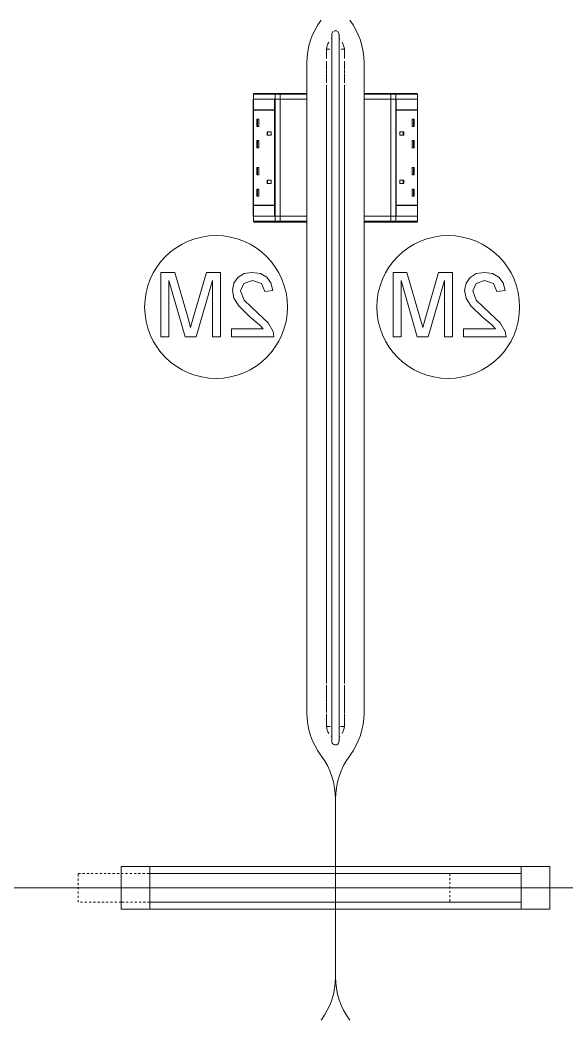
# Model space of a CAD drawing. Header units: millimetres. Extents: x 155927 to 326028, y -36033 to 97293.
# Drawn here: x 200984 to 201750, y 31223 to 32623 of the extents above; entities that cross this region are included whole.
import ezdxf

# ---------------------------------------------------------------- set-up
doc = ezdxf.new("R2010")
doc.units = ezdxf.units.MM
doc.header["$MEASUREMENT"] = 0
doc.linetypes.add('Dash', pattern=[6, 3, -3])
doc.layers.add('I-FURN', color=8, linetype='CONTINUOUS', lineweight=9)
doc.layers.add('I-FURN-HDLN', color=8, linetype='Dash', lineweight=9)

msp = doc.modelspace()

# ---------------------------------------------------------------- linework, layer by layer
at = {"layer": 'I-FURN'}
for p, q in [((201420.4, 32602.6), (201420.4, 32602.6)), ((201420.4, 32602.6), (201420.4, 32602.4)), ((201420.4, 32602.4), (201420.4, 32602.1)), ((201420.4, 32602.1), (201420.4, 32601.7)), ((201420.4, 32601.7), (201420.4, 32601.2)), ((201420.4, 32601.2), (201420.4, 32600.6)), ((201420.4, 32600.6), (201420.4, 32599.9)), ((201420.4, 32599.9), (201420.4, 32599)), ((201420.4, 32599), (201420.4, 32598.1)), ((201420.4, 32598.1), (201420.4, 32597)), ((201420.4, 32597), (201420.4, 32595.9)), ((201420.4, 32595.9), (201420.4, 32594.6)), ((201420.4, 32594.6), (201420.4, 32593.2)), ((201420.4, 32593.2), (201420.4, 32591.8)), ((201430.4, 32602.5), (201430.4, 32602.6)), ((201430.4, 32602.6), (201430.4, 32602.6)), ((201430.4, 32602.3), (201430.4, 32602.5)), ((201430.4, 32602), (201430.4, 32602.3)), ((201430.4, 32601.6), (201430.4, 32602)), ((201430.4, 32601), (201430.4, 32601.6)), ((201430.4, 32600.4), (201430.4, 32601)), ((201430.4, 32599.6), (201430.4, 32600.4)), ((201430.4, 32598.8), (201430.4, 32599.6)), ((201430.4, 32597.8), (201430.4, 32598.8)), ((201430.4, 32596.7), (201430.4, 32597.8)), ((201430.4, 32595.5), (201430.4, 32596.7)), ((201430.4, 32594.2), (201430.4, 32595.5)), ((201430.4, 32592.9), (201430.4, 32594.2)), ((201430.4, 32591.4), (201430.4, 32592.9)), ((201417.5, 32581.7), (201412.9, 32581.7)), ((201412.9, 32578.3), (201412.9, 32581.7)), ((201420.4, 32591.8), (201420.4, 32590.2)), ((201420.4, 32590.2), (201420.4, 32588.6)), ((201420.4, 32588.6), (201420.4, 32586.8)), ((201420.4, 32586.8), (201420.4, 32585)), ((201420.4, 32585), (201420.4, 32583.1)), ((201420.4, 32583.1), (201420.4, 32581.1)), ((201420.4, 32581.1), (201420.4, 32579)), ((201420.4, 32579), (201420.4, 32576.9)), ((201430.4, 32589.8), (201430.4, 32591.4)), ((201430.4, 32588.1), (201430.4, 32589.8)), ((201430.4, 32586.4), (201430.4, 32588.1)), ((201430.4, 32584.5), (201430.4, 32586.4)), ((201430.4, 32582.6), (201430.4, 32584.5)), ((201430.4, 32580.6), (201430.4, 32582.6)), ((201430.4, 32578.5), (201430.4, 32580.6)), ((201430.4, 32576.3), (201430.4, 32578.5)), ((201437.9, 32581.7), (201433.4, 32581.7)), ((201437.9, 32581.7), (201437.9, 32578.3)), ((201412.9, 32577), (201412.9, 32577.9)), ((201412.9, 32568.7), (201412.9, 32576.7)), ((201412.9, 32553.6), (201412.9, 32565.1)), ((201420.4, 32576.9), (201420.4, 32574.7)), ((201420.4, 32574.7), (201420.4, 32572.4)), ((201420.4, 32572.4), (201420.4, 32570)), ((201420.4, 32570), (201420.4, 32567.6)), ((201420.4, 32567.6), (201420.4, 32565.1)), ((201420.4, 32565.1), (201420.4, 32562.6)), ((201430.4, 32574), (201430.4, 32576.3)), ((201430.4, 32571.7), (201430.4, 32574)), ((201430.4, 32569.4), (201430.4, 32571.7)), ((201430.4, 32566.9), (201430.4, 32569.4)), ((201430.4, 32564.4), (201430.4, 32566.9)), ((201430.4, 32561.9), (201430.4, 32564.4)), ((201437.9, 32576.7), (201437.9, 32568.7)), ((201437.9, 32565.1), (201437.9, 32553.6)), ((201438, 32577.9), (201438, 32577)), ((201385.4, 32518.9), (201385.4, 32562.6)), ((201385.4, 32562.6), (201385.4, 32518.9)), ((201412.9, 32548.8), (201412.9, 32552.9)), ((201420.4, 32562.6), (201420.4, 32560)), ((201420.4, 32560), (201420.4, 32557.4)), ((201420.4, 32557.4), (201420.4, 32554.7)), ((201420.4, 32554.7), (201420.4, 32552)), ((201420.4, 32552), (201420.4, 32549.3)), ((201430.4, 32559.3), (201430.4, 32561.9)), ((201430.4, 32556.7), (201430.4, 32559.3)), ((201430.4, 32554), (201430.4, 32556.7)), ((201430.4, 32551.3), (201430.4, 32554)), ((201430.4, 32548.6), (201430.4, 32551.3)), ((201438, 32552.9), (201438, 32548.8)), ((201465.4, 32562.6), (201465.4, 32518.9)), ((201465.4, 32518.9), (201465.4, 32562.6)), ((201412.9, 32534.7), (201412.9, 32547.9)), ((201420.4, 32549.3), (201420.4, 32546.5)), ((201420.4, 32546.5), (201420.4, 32543.8)), ((201420.4, 32543.8), (201420.4, 32540.9)), ((201420.4, 32540.9), (201420.4, 32538.1)), ((201420.4, 32538.1), (201420.4, 32535.3)), ((201430.4, 32545.8), (201430.4, 32548.6)), ((201430.4, 32543), (201430.4, 32545.8)), ((201430.4, 32540.2), (201430.4, 32543)), ((201430.4, 32537.4), (201430.4, 32540.2)), ((201430.4, 32534.5), (201430.4, 32537.4)), ((201437.9, 32547.9), (201437.9, 32534.7)), ((201412.9, 31693.5), (201412.9, 32531.7)), ((201420.4, 32535.3), (201420.4, 32532.5)), ((201420.4, 32532.5), (201420.4, 32531.7)), ((201420.4, 32531.7), (201420.4, 31693.5)), ((201430.4, 32531.7), (201430.4, 32534.5)), ((201430.4, 31693.5), (201430.4, 32531.7)), ((201438, 32531.7), (201438, 31693.5)), ((201310.4, 32496.8), (201310.4, 32511.8)), ((201310.4, 32511.8), (201340.2, 32511.8)), ((201310.6, 32518.9), (201310.6, 32511.9)), ((201310.6, 32518.9), (201310.8, 32518.9)), ((201310.6, 32518.9), (201310.6, 32511.9)), ((201310.6, 32511.9), (201310.6, 32518.9)), ((201310.6, 32511.9), (201310.8, 32511.9)), ((201310.6, 32511.8), (201310.6, 32347.9)), ((201310.8, 32518.9), (201341.1, 32518.9)), ((201310.8, 32518.9), (201310.8, 32511.9)), ((201310.8, 32511.9), (201341.1, 32511.9)), ((201310.9, 32519.7), (201311, 32519.7)), ((201341.9, 32519.9), (201311.6, 32519.9)), ((201341.9, 32519.9), (201311.6, 32519.9)), ((201340.2, 32511.8), (201340.2, 32496.8)), ((201340.4, 32496.8), (201340.4, 32511.8)), ((201340.4, 32511.8), (201341.1, 32511.8)), ((201341.1, 32518.9), (201348, 32518.9)), ((201341.1, 32518.9), (201341.1, 32511.9)), ((201341.1, 32511.9), (201348, 32511.9)), ((201348, 32511.8), (201341.1, 32511.8)), ((201341.1, 32511.8), (201341.1, 32347.9)), ((201341.9, 32519.9), (201380.4, 32519.9)), ((201347.4, 32519.9), (201341.9, 32519.9)), ((201384.4, 32519.9), (201347.4, 32519.9)), ((201348, 32518.9), (201385.4, 32518.9)), ((201348, 32518.9), (201348, 32511.9)), ((201348, 32511.9), (201385.4, 32511.9)), ((201385.4, 32511.8), (201348, 32511.8)), ((201348, 32511.8), (201348, 32347.9)), ((201380.4, 32519.9), (201380.4, 32518.9)), ((201380.4, 32519.9), (201384.4, 32519.9)), ((201385.4, 32511.9), (201385.4, 32518.9)), ((201385.4, 32518.9), (201385.4, 32511.9)), ((201385.4, 32347.9), (201385.4, 32511.8)), ((201385.4, 32511.8), (201385.4, 32347.9)), ((201465.4, 32518.9), (201465.4, 32511.9)), ((201465.4, 32518.9), (201502.9, 32518.9)), ((201465.4, 32518.9), (201465.4, 32511.9)), ((201465.4, 32511.9), (201502.9, 32511.9)), ((201465.4, 32511.8), (201465.4, 32347.9)), ((201465.4, 32347.9), (201465.4, 32511.8)), ((201502.9, 32511.8), (201465.4, 32511.8)), ((201466.4, 32519.9), (201466.4, 32519.9)), ((201503.5, 32519.9), (201466.4, 32519.9)), ((201466.4, 32519.9), (201470.4, 32519.9)), ((201470.4, 32518.9), (201470.4, 32519.9)), ((201470.4, 32519.9), (201509, 32519.9)), ((201502.9, 32518.9), (201509.8, 32518.9)), ((201502.9, 32518.9), (201502.9, 32511.9)), ((201502.9, 32511.9), (201509.8, 32511.9)), ((201502.9, 32347.9), (201502.9, 32511.8)), ((201509.8, 32511.8), (201502.9, 32511.8)), ((201509, 32519.9), (201503.5, 32519.9)), ((201510.6, 32511.8), (201508.2, 32511.8)), ((201539.3, 32519.9), (201509, 32519.9)), ((201539.3, 32519.9), (201509, 32519.9)), ((201509.8, 32518.9), (201540.1, 32518.9)), ((201509.8, 32518.9), (201509.8, 32511.9)), ((201509.8, 32511.9), (201540.1, 32511.9)), ((201509.8, 32347.9), (201509.8, 32511.8)), ((201509.8, 32511.8), (201510.4, 32511.8)), ((201510.4, 32511.8), (201510.4, 32496.8)), ((201510.6, 32496.8), (201510.6, 32511.8)), ((201510.6, 32511.8), (201540.5, 32511.8)), ((201539.9, 32519.7), (201539.9, 32519.7)), ((201540.1, 32518.9), (201540.3, 32518.9)), ((201540.1, 32518.9), (201540.1, 32511.9)), ((201540.1, 32511.9), (201540.3, 32511.9)), ((201540.3, 32511.9), (201540.3, 32518.9)), ((201540.3, 32511.9), (201540.3, 32518.9)), ((201540.3, 32511.9), (201540.3, 32518.9)), ((201540.3, 32347.9), (201540.3, 32511.8)), ((201540.5, 32511.8), (201540.5, 32496.8)), ((201340.2, 32496.8), (201310.4, 32496.8)), ((201310.4, 32496.3), (201340.2, 32496.3)), ((201310.4, 32363.3), (201310.4, 32496.3)), ((201310.8, 32496.3), (201310.8, 32496.8)), ((201340.2, 32496.3), (201340.2, 32363.3)), ((201340.4, 32363.3), (201340.4, 32496.3)), ((201510.4, 32496.3), (201510.4, 32363.3)), ((201540.5, 32496.8), (201510.6, 32496.8)), ((201510.6, 32363.3), (201510.6, 32496.3)), ((201540.5, 32496.3), (201510.6, 32496.3)), ((201540.1, 32496.8), (201540.1, 32496.3)), ((201540.5, 32496.3), (201540.5, 32363.3)), ((201315.4, 32483.7), (201315.4, 32473.7)), ((201315.4, 32483.7), (201318.3, 32483.7)), ((201316.2, 32483.7), (201316.2, 32473.7)), ((201318.3, 32483.7), (201318.3, 32473.7)), ((201535.4, 32483.7), (201532.6, 32483.7)), ((201532.6, 32473.7), (201532.6, 32483.7)), ((201534.7, 32473.7), (201534.7, 32483.7)), ((201535.4, 32473.7), (201535.4, 32483.7)), ((201315.4, 32473.7), (201318.3, 32473.7)), ((201329.8, 32466.2), (201329.8, 32461.2)), ((201335.5, 32466.2), (201329.8, 32466.2)), ((201330.5, 32466.2), (201330.5, 32461.2)), ((201335.5, 32461.2), (201335.5, 32466.2)), ((201521.1, 32466.2), (201515.4, 32466.2)), ((201515.4, 32461.2), (201515.4, 32466.2)), ((201520.4, 32461.2), (201520.4, 32466.2)), ((201521.1, 32461.2), (201521.1, 32466.2)), ((201535.4, 32473.7), (201532.6, 32473.7)), ((201315.4, 32453.7), (201315.4, 32443.7)), ((201315.4, 32453.7), (201318.3, 32453.7)), ((201316.2, 32453.7), (201316.2, 32443.7)), ((201318.3, 32453.7), (201318.3, 32443.7)), ((201329.8, 32461.2), (201335.5, 32461.2)), ((201521.1, 32461.2), (201515.4, 32461.2)), ((201535.4, 32453.7), (201532.6, 32453.7)), ((201532.6, 32443.7), (201532.6, 32453.7)), ((201534.7, 32443.7), (201534.7, 32453.7)), ((201535.4, 32443.7), (201535.4, 32453.7)), ((201315.4, 32443.7), (201318.3, 32443.7)), ((201535.4, 32443.7), (201532.6, 32443.7)), ((201315.4, 32416), (201315.4, 32406)), ((201315.4, 32416), (201318.3, 32416)), ((201316.2, 32416), (201316.2, 32406)), ((201318.3, 32416), (201318.3, 32406)), ((201535.4, 32416), (201532.6, 32416)), ((201532.6, 32406), (201532.6, 32416)), ((201534.7, 32406), (201534.7, 32416)), ((201535.4, 32406), (201535.4, 32416)), ((201315.4, 32406), (201318.3, 32406)), ((201329.8, 32398.5), (201329.8, 32393.5)), ((201329.8, 32398.5), (201335.5, 32398.5)), ((201330.5, 32398.5), (201330.5, 32393.5)), ((201335.5, 32398.5), (201335.5, 32393.5)), ((201515.4, 32398.5), (201515.4, 32393.5)), ((201521.1, 32398.5), (201515.4, 32398.5)), ((201520.4, 32393.5), (201520.4, 32398.5)), ((201521.1, 32393.5), (201521.1, 32398.5)), ((201535.4, 32406), (201532.6, 32406)), ((201315.4, 32386), (201315.4, 32376)), ((201315.4, 32386), (201318.3, 32386)), ((201316.2, 32386), (201316.2, 32376)), ((201318.3, 32386), (201318.3, 32376)), ((201329.8, 32393.5), (201335.5, 32393.5)), ((201515.4, 32393.5), (201521.1, 32393.5)), ((201535.4, 32386), (201532.6, 32386)), ((201532.6, 32376), (201532.6, 32386)), ((201534.7, 32376), (201534.7, 32386)), ((201535.4, 32376), (201535.4, 32386)), ((201315.4, 32376), (201318.3, 32376)), ((201535.4, 32376), (201532.6, 32376)), ((201310.4, 32363.3), (201340.2, 32363.3)), ((201310.4, 32362.8), (201340.2, 32362.8)), ((201310.4, 32347.8), (201310.4, 32362.8)), ((201310.8, 32362.8), (201310.8, 32363.3)), ((201340.2, 32362.8), (201340.2, 32347.8)), ((201340.4, 32347.9), (201340.4, 32362.8)), ((201510.4, 32362.8), (201510.4, 32347.9)), ((201540.5, 32363.3), (201510.6, 32363.3)), ((201510.6, 32347.8), (201510.6, 32362.8)), ((201510.6, 32362.8), (201540.5, 32362.8)), ((201540.1, 32363.3), (201540.1, 32362.8)), ((201540.5, 32362.8), (201540.5, 32347.8)), ((201340.2, 32347.8), (201310.4, 32347.8)), ((201310.6, 32347.8), (201310.6, 32340.8)), ((201310.8, 32347.8), (201310.6, 32347.8)), ((201310.6, 32347.8), (201310.6, 32340.8)), ((201310.6, 32347.8), (201310.6, 32340.8)), ((201310.8, 32340.8), (201310.6, 32340.8)), ((201310.8, 32340.8), (201310.8, 32347.8)), ((201341.1, 32347.8), (201310.8, 32347.8)), ((201341.1, 32340.8), (201310.8, 32340.8)), ((201311, 32340), (201310.9, 32340)), ((201340.2, 32347.8), (201342.7, 32347.8)), ((201341.1, 32347.9), (201340.4, 32347.9)), ((201341.1, 32347.9), (201348, 32347.9)), ((201341.1, 32340.8), (201341.1, 32347.8)), ((201348, 32347.8), (201341.1, 32347.8)), ((201348, 32340.8), (201341.1, 32340.8)), ((201348, 32347.9), (201385.4, 32347.9)), ((201348, 32340.8), (201348, 32347.8)), ((201385.4, 32347.8), (201348, 32347.8)), ((201385.4, 32340.8), (201348, 32340.8)), ((201380.4, 32340.8), (201380.4, 32339.8)), ((201385.4, 32340.8), (201385.4, 32347.8)), ((201385.4, 32340.8), (201385.4, 32347.8)), ((201385.4, 31652.6), (201385.4, 32340.8)), ((201385.4, 32340.8), (201385.4, 31652.6)), ((201465.4, 32347.9), (201502.9, 32347.9)), ((201465.4, 32347.8), (201465.4, 32340.8)), ((201465.4, 32340.8), (201465.4, 32347.8)), ((201502.9, 32347.8), (201465.4, 32347.8)), ((201465.4, 32340.8), (201465.4, 31652.6)), ((201465.4, 31652.6), (201465.4, 32340.8)), ((201502.9, 32340.8), (201465.4, 32340.8)), ((201470.4, 32339.8), (201470.4, 32340.8)), ((201502.9, 32347.9), (201509.8, 32347.9)), ((201502.9, 32340.8), (201502.9, 32347.8)), ((201509.8, 32347.8), (201502.9, 32347.8)), ((201509.8, 32340.8), (201502.9, 32340.8)), ((201510.4, 32347.9), (201509.8, 32347.9)), ((201509.8, 32340.8), (201509.8, 32347.8)), ((201540.1, 32347.8), (201509.8, 32347.8)), ((201540.1, 32340.8), (201509.8, 32340.8)), ((201540.5, 32347.8), (201510.6, 32347.8)), ((201539.9, 32340), (201539.9, 32340)), ((201540.1, 32340.8), (201540.1, 32347.8)), ((201540.3, 32347.8), (201540.1, 32347.8)), ((201540.3, 32340.8), (201540.1, 32340.8)), ((201540.3, 32340.8), (201540.3, 32347.8)), ((201540.3, 32340.8), (201540.3, 32347.8)), ((201540.3, 32347.8), (201540.3, 32340.8)), ((201311.6, 32339.8), (201341.9, 32339.8)), ((201311.6, 32339.8), (201341.9, 32339.8)), ((201380.4, 32339.8), (201341.9, 32339.8)), ((201341.9, 32339.8), (201347.4, 32339.8)), ((201347.4, 32339.8), (201384.4, 32339.8)), ((201384.4, 32339.8), (201380.4, 32339.8)), ((201384.4, 32339.8), (201384.4, 32339.8)), ((201470.4, 32339.8), (201466.4, 32339.8)), ((201466.4, 32339.8), (201503.5, 32339.8)), ((201509, 32339.8), (201470.4, 32339.8)), ((201503.5, 32339.8), (201509, 32339.8)), ((201509, 32339.8), (201539.3, 32339.8)), ((201509, 32339.8), (201539.3, 32339.8)), ((201200.5, 32269.3), (201181, 32269.3)), ((201181, 32269.3), (201181, 32178.9)), ((201192.3, 32178.9), (201192.3, 32258)), ((201192.3, 32258), (201215, 32178.9)), ((201218.7, 32206.7), (201200.5, 32269.3)), ((201244.9, 32269.3), (201226.4, 32205.6)), ((201230.4, 32178.9), (201253.1, 32258)), ((201264.4, 32269.3), (201244.9, 32269.3)), ((201253.1, 32258), (201253.1, 32178.9)), ((201264.4, 32178.9), (201264.4, 32269.3)), ((201288.8, 32262.1), (201283.2, 32254)), ((201297.6, 32267.5), (201288.8, 32262.1)), ((201297.2, 32253.8), (201309.3, 32258)), ((201309, 32269.3), (201297.6, 32267.5)), ((201320.4, 32267.7), (201309, 32269.3)), ((201309.3, 32258), (201321.8, 32253.9)), ((201329.2, 32262.8), (201320.4, 32267.7)), ((201335.1, 32254.8), (201329.2, 32262.8)), ((201525.5, 32269.3), (201506, 32269.3)), ((201506, 32269.3), (201506, 32178.9)), ((201517.3, 32178.9), (201517.3, 32258)), ((201517.3, 32258), (201540, 32178.9)), ((201543.7, 32206.7), (201525.5, 32269.3)), ((201569.9, 32269.3), (201551.4, 32205.6)), ((201555.4, 32178.9), (201578.1, 32258)), ((201589.4, 32269.3), (201569.9, 32269.3)), ((201578.1, 32258), (201578.1, 32178.9)), ((201589.4, 32178.9), (201589.4, 32269.3)), ((201613.8, 32262.1), (201608.2, 32254)), ((201622.6, 32267.5), (201613.8, 32262.1)), ((201622.2, 32253.8), (201634.3, 32258)), ((201634, 32269.3), (201622.6, 32267.5)), ((201645.4, 32267.7), (201634, 32269.3)), ((201634.3, 32258), (201646.8, 32253.9)), ((201654.2, 32262.8), (201645.4, 32267.7)), ((201660.1, 32254.8), (201654.2, 32262.8)), ((201283.2, 32254), (201281.3, 32244.1)), ((201281.3, 32244.1), (201283.3, 32233.4)), ((201292.6, 32243.4), (201297.2, 32253.8)), ((201297.5, 32230.6), (201292.6, 32243.4)), ((201321.8, 32253.9), (201326.5, 32242.5)), ((201326.5, 32242.5), (201337.8, 32243.9)), ((201337.8, 32243.9), (201335.1, 32254.8)), ((201608.2, 32254), (201606.3, 32244.1)), ((201606.3, 32244.1), (201608.3, 32233.4)), ((201617.6, 32243.4), (201622.2, 32253.8)), ((201622.5, 32230.6), (201617.6, 32243.4)), ((201646.8, 32253.9), (201651.5, 32242.5)), ((201651.5, 32242.5), (201662.8, 32243.9)), ((201662.8, 32243.9), (201660.1, 32254.8)), ((201283.3, 32233.4), (201290, 32222.3)), ((201317, 32211.8), (201297.5, 32230.6)), ((201608.3, 32233.4), (201615, 32222.3)), ((201642, 32211.8), (201622.5, 32230.6)), ((201290, 32222.3), (201306.2, 32206.8)), ((201615, 32222.3), (201631.2, 32206.8)), ((201222.7, 32192.3), (201218.7, 32206.7)), ((201226.4, 32205.6), (201222.7, 32192.3)), ((201306.2, 32206.8), (201319.2, 32195.9)), ((201331.2, 32198.7), (201317, 32211.8)), ((201547.7, 32192.3), (201543.7, 32206.7)), ((201551.4, 32205.6), (201547.7, 32192.3)), ((201631.2, 32206.8), (201644.2, 32195.9)), ((201656.2, 32198.7), (201642, 32211.8)), ((201279.9, 32190.2), (201279.9, 32178.9)), ((201324.3, 32190.2), (201279.9, 32190.2)), ((201319.2, 32195.9), (201324.3, 32190.2)), ((201338, 32186.7), (201331.2, 32198.7)), ((201339.2, 32178.9), (201338, 32186.7)), ((201604.9, 32190.2), (201604.9, 32178.9)), ((201649.3, 32190.2), (201604.9, 32190.2)), ((201644.2, 32195.9), (201649.3, 32190.2)), ((201663, 32186.7), (201656.2, 32198.7)), ((201664.2, 32178.9), (201663, 32186.7)), ((201181, 32178.9), (201192.3, 32178.9)), ((201215, 32178.9), (201230.4, 32178.9)), ((201253.1, 32178.9), (201264.4, 32178.9)), ((201279.9, 32178.9), (201339.2, 32178.9)), ((201506, 32178.9), (201517.3, 32178.9)), ((201540, 32178.9), (201555.4, 32178.9)), ((201578.1, 32178.9), (201589.4, 32178.9)), ((201604.9, 32178.9), (201664.2, 32178.9)), ((201412.9, 31673.8), (201412.9, 31691.5)), ((201420.4, 31693.5), (201420.4, 31690.3)), ((201420.4, 31690.3), (201420.4, 31687.1)), ((201420.4, 31687.1), (201420.4, 31683.8)), ((201420.4, 31683.8), (201420.4, 31680.6)), ((201430.4, 31692.6), (201430.4, 31693.5)), ((201430.4, 31689.4), (201430.4, 31692.6)), ((201430.4, 31686.2), (201430.4, 31689.4)), ((201430.4, 31683), (201430.4, 31686.2)), ((201430.4, 31679.8), (201430.4, 31683)), ((201437.9, 31691.5), (201437.9, 31673.8)), ((201412.9, 31668.1), (201412.9, 31673)), ((201420.4, 31680.6), (201420.4, 31677.4)), ((201420.4, 31677.4), (201420.4, 31674.3)), ((201420.4, 31674.3), (201420.4, 31671.2)), ((201420.4, 31671.2), (201420.4, 31668.1)), ((201420.4, 31668.1), (201420.4, 31665)), ((201430.4, 31676.6), (201430.4, 31679.8)), ((201430.4, 31673.4), (201430.4, 31676.6)), ((201430.4, 31670.3), (201430.4, 31673.4)), ((201430.4, 31667.2), (201430.4, 31670.3)), ((201437.9, 31668.3), (201437.9, 31652.4)), ((201438, 31673), (201438, 31668.1)), ((201412.9, 31653), (201412.9, 31667.2)), ((201420.4, 31665), (201420.4, 31662)), ((201420.4, 31662), (201420.4, 31659.1)), ((201420.4, 31659.1), (201420.4, 31656.2)), ((201420.4, 31656.2), (201420.4, 31653.3)), ((201430.4, 31664.2), (201430.4, 31667.2)), ((201430.4, 31661.2), (201430.4, 31664.2)), ((201430.4, 31658.3), (201430.4, 31661.2)), ((201430.4, 31655.4), (201430.4, 31658.3)), ((201430.4, 31652.6), (201430.4, 31655.4)), ((201412.9, 31633.5), (201412.9, 31651.1)), ((201420.4, 31653.3), (201420.4, 31650.5)), ((201420.4, 31650.5), (201420.4, 31647.8)), ((201420.4, 31647.8), (201420.4, 31645.2)), ((201420.4, 31645.2), (201420.4, 31642.6)), ((201420.4, 31642.6), (201420.4, 31640.2)), ((201420.4, 31640.2), (201420.4, 31637.8)), ((201430.4, 31649.8), (201430.4, 31652.6)), ((201430.4, 31647.1), (201430.4, 31649.8)), ((201430.4, 31644.5), (201430.4, 31647.1)), ((201430.4, 31642), (201430.4, 31644.5)), ((201430.4, 31639.5), (201430.4, 31642)), ((201437.9, 31651.1), (201437.9, 31633.5)), ((201412.9, 31638.1), (201412.9, 31639.2)), ((201412.9, 31633.5), (201418.1, 31633.5)), ((201420.4, 31637.8), (201420.4, 31635.5)), ((201420.4, 31635.5), (201420.4, 31633.3)), ((201420.4, 31633.3), (201420.4, 31631.2)), ((201420.4, 31631.2), (201420.4, 31629.1)), ((201420.4, 31629.1), (201420.4, 31627.2)), ((201420.4, 31627.2), (201420.4, 31625.4)), ((201430.4, 31637.2), (201430.4, 31639.5)), ((201430.4, 31634.9), (201430.4, 31637.2)), ((201430.4, 31632.7), (201430.4, 31634.9)), ((201430.4, 31630.6), (201430.4, 31632.7)), ((201430.4, 31628.6), (201430.4, 31630.6)), ((201430.4, 31626.7), (201430.4, 31628.6)), ((201430.4, 31625), (201430.4, 31626.7)), ((201432.7, 31633.5), (201437.9, 31633.5)), ((201438, 31639.2), (201438, 31638.1)), ((201420.4, 31625.4), (201420.4, 31623.7)), ((201420.4, 31623.7), (201420.4, 31622.2)), ((201420.4, 31622.2), (201420.4, 31620.7)), ((201420.4, 31620.7), (201420.4, 31619.3)), ((201420.4, 31619.3), (201420.4, 31618.1)), ((201420.4, 31618.1), (201420.4, 31617)), ((201420.4, 31617), (201420.4, 31616)), ((201420.4, 31616), (201420.4, 31615.1)), ((201420.4, 31615.1), (201420.4, 31614.4)), ((201420.4, 31614.4), (201420.4, 31613.8)), ((201420.4, 31613.8), (201420.4, 31613.3)), ((201420.4, 31613.3), (201420.4, 31612.9)), ((201420.4, 31612.9), (201420.4, 31612.7)), ((201420.4, 31612.7), (201420.4, 31612.6)), ((201420.4, 31612.6), (201420.4, 31612.6)), ((201430.4, 31623.3), (201430.4, 31625)), ((201430.4, 31621.8), (201430.4, 31623.3)), ((201430.4, 31620.3), (201430.4, 31621.8)), ((201430.4, 31619), (201430.4, 31620.3)), ((201430.4, 31617.8), (201430.4, 31619)), ((201430.4, 31616.7), (201430.4, 31617.8)), ((201430.4, 31615.8), (201430.4, 31616.7)), ((201430.4, 31614.9), (201430.4, 31615.8)), ((201430.4, 31614.2), (201430.4, 31614.9)), ((201430.4, 31613.6), (201430.4, 31614.2)), ((201430.4, 31613.2), (201430.4, 31613.6)), ((201430.4, 31612.9), (201430.4, 31613.2)), ((201430.4, 31612.7), (201430.4, 31612.9)), ((201430.4, 31612.6), (201430.4, 31612.7)), ((201425.4, 31407.6), (201425.4, 31531.5)), ((201425.4, 31531.5), (201425.4, 31407.6)), ((201425.4, 31531.5), (201425.4, 31407.6)), ((201425.4, 31407.6), (201425.4, 31531.5)), ((201125.4, 31437.6), (201725.4, 31437.6)), ((201165.4, 31437.6), (201125.4, 31437.6)), ((201125.4, 31437.6), (201125.4, 31377.6)), ((201125.4, 31377.6), (201125.4, 31437.6)), ((201685.4, 31437.6), (201165.4, 31437.6)), ((201165.4, 31377.6), (201165.4, 31437.6)), ((201165.4, 31427.6), (201165.4, 31437.6)), ((201725.4, 31437.6), (201685.4, 31437.6)), ((201685.4, 31427.6), (201685.4, 31437.6)), ((201685.4, 31377.6), (201685.4, 31437.6)), ((201725.4, 31377.6), (201725.4, 31437.6)), ((201725.4, 31377.6), (201725.4, 31437.6)), ((201165.4, 31427.6), (201165.4, 31387.6)), ((201685.4, 31427.6), (201165.4, 31427.6)), ((201685.4, 31387.6), (201685.4, 31427.6)), ((200625.4, 31407.6), (201425.4, 31407.6)), ((201425.4, 31407.6), (200625.4, 31407.6)), ((201425.4, 31407.6), (200625.4, 31407.6)), ((200625.4, 31407.6), (201425.4, 31407.6)), ((201425.4, 31407.6), (202225.4, 31407.6)), ((202225.4, 31407.6), (201425.4, 31407.6)), ((201425.4, 31282.6), (201425.4, 31407.6)), ((201425.4, 31407.6), (201425.4, 31282.6)), ((202225.4, 31407.6), (201425.4, 31407.6)), ((201425.4, 31407.6), (201425.4, 31282.6)), ((201425.4, 31282.6), (201425.4, 31407.6)), ((201425.4, 31407.6), (202225.4, 31407.6)), ((201125.4, 31377.6), (201165.4, 31377.6)), ((201725.4, 31377.6), (201125.4, 31377.6)), ((201165.4, 31377.6), (201165.4, 31387.6)), ((201165.4, 31387.6), (201685.4, 31387.6)), ((201165.4, 31377.6), (201685.4, 31377.6)), ((201685.4, 31377.6), (201685.4, 31387.6)), ((201685.4, 31377.6), (201725.4, 31377.6))]:
    msp.add_line(p, q, dxfattribs=at)
at = {"layer": 'I-FURN', "flags": 128}
for points in [[(201310.6, 32518.9), (201310.6, 32518.9), (201310.6, 32519), (201310.6, 32519), (201310.6, 32519.1), (201310.6, 32519.1), (201310.6, 32519.1), (201310.6, 32519.2), (201310.6, 32519.2), (201310.7, 32519.3), (201310.7, 32519.3), (201310.7, 32519.3), (201310.7, 32519.4), (201310.7, 32519.4)], [(201347.4, 32519.9), (201347.3, 32519.9), (201347.1, 32519.9), (201347, 32519.9), (201346.9, 32519.9), (201346.7, 32519.9), (201346.6, 32519.9), (201346.4, 32519.9), (201346.3, 32519.9), (201346.1, 32519.9), (201345.9, 32519.9), (201345.8, 32519.9), (201345.6, 32519.9), (201345.5, 32519.9), (201345.3, 32519.9), (201345.2, 32519.9), (201345, 32519.9), (201344.8, 32519.9), (201344.7, 32519.9), (201344.5, 32519.9), (201344.4, 32519.9), (201344.2, 32519.9), (201344, 32519.9), (201343.9, 32519.9), (201343.7, 32519.9), (201343.6, 32519.9), (201343.4, 32519.9), (201343.3, 32519.9), (201343.2, 32519.9), (201343, 32519.9), (201342.9, 32519.9), (201342.8, 32519.9), (201342.6, 32519.9), (201342.5, 32519.9), (201342.4, 32519.9), (201342.3, 32519.9), (201342.2, 32519.9), (201342.1, 32519.9), (201342, 32519.9), (201341.9, 32519.9)], [(201384.4, 32519.9), (201384.2, 32519.9), (201383.7, 32519.9), (201383.2, 32519.9), (201382.5, 32519.9), (201381.7, 32519.9), (201380.7, 32519.9), (201379.7, 32519.9), (201378.5, 32519.9), (201377.1, 32519.9), (201375.7, 32519.9), (201374.1, 32519.9), (201372.4, 32519.9), (201370.6, 32519.9), (201368.6, 32519.9), (201366.6, 32519.9), (201364.4, 32519.9), (201362.2, 32519.9), (201359.8, 32519.9), (201357.4, 32519.9), (201354.8, 32519.9), (201352.2, 32519.9), (201349.5, 32519.9), (201347.4, 32519.9)], [(201380.4, 32519.9), (201380.6, 32519.9), (201380.8, 32519.9), (201380.9, 32519.9), (201381.1, 32519.9), (201381.2, 32519.9), (201381.4, 32519.9), (201381.5, 32519.9), (201381.7, 32519.9), (201381.9, 32519.9), (201382, 32519.9), (201382.1, 32519.9), (201382.3, 32519.9), (201382.4, 32519.9), (201382.6, 32519.9), (201382.7, 32519.9), (201382.8, 32519.9), (201383, 32519.9), (201383.1, 32519.9), (201383.2, 32519.9), (201383.3, 32519.9), (201383.4, 32519.9), (201383.5, 32519.9), (201383.6, 32519.9), (201383.7, 32519.9), (201383.8, 32519.9), (201383.9, 32519.9), (201384, 32519.9), (201384, 32519.9), (201384.1, 32519.9), (201384.2, 32519.9), (201384.2, 32519.9), (201384.3, 32519.9), (201384.3, 32519.9), (201384.4, 32519.9), (201384.4, 32519.9), (201384.4, 32519.9), (201384.4, 32519.9), (201384.4, 32519.9), (201384.4, 32519.9)], [(201384.4, 32519.9), (201384.5, 32519.9), (201384.5, 32519.9), (201384.6, 32519.9), (201384.6, 32519.9), (201384.6, 32519.9), (201384.7, 32519.9), (201384.7, 32519.9), (201384.8, 32519.9), (201384.8, 32519.8), (201384.8, 32519.8), (201384.9, 32519.8), (201384.9, 32519.8), (201384.9, 32519.8), (201385, 32519.8), (201385, 32519.7), (201385, 32519.7), (201385.1, 32519.7), (201385.1, 32519.7), (201385.1, 32519.6), (201385.2, 32519.6), (201385.2, 32519.6), (201385.2, 32519.5), (201385.2, 32519.5), (201385.3, 32519.5), (201385.3, 32519.4), (201385.3, 32519.4), (201385.3, 32519.4), (201385.3, 32519.3), (201385.4, 32519.3), (201385.4, 32519.3), (201385.4, 32519.2), (201385.4, 32519.2), (201385.4, 32519.2), (201385.4, 32519.1), (201385.4, 32519.1), (201385.4, 32519), (201385.4, 32519), (201385.4, 32519), (201385.4, 32518.9), (201385.4, 32518.9)], [(201384.4, 32519.9), (201384.4, 32519.9), (201384.4, 32519.9)], [(201465.4, 32518.9), (201465.4, 32518.9), (201465.4, 32519), (201465.4, 32519), (201465.4, 32519.1), (201465.4, 32519.1), (201465.5, 32519.1), (201465.5, 32519.2), (201465.5, 32519.2), (201465.5, 32519.3), (201465.5, 32519.3), (201465.5, 32519.3), (201465.5, 32519.4), (201465.6, 32519.4), (201465.6, 32519.4), (201465.6, 32519.5), (201465.6, 32519.5), (201465.6, 32519.5), (201465.7, 32519.6), (201465.7, 32519.6), (201465.7, 32519.6), (201465.8, 32519.7), (201465.8, 32519.7), (201465.8, 32519.7), (201465.8, 32519.7), (201465.9, 32519.8), (201465.9, 32519.8), (201466, 32519.8), (201466, 32519.8), (201466, 32519.8), (201466.1, 32519.8), (201466.1, 32519.9), (201466.1, 32519.9), (201466.2, 32519.9), (201466.2, 32519.9), (201466.3, 32519.9), (201466.3, 32519.9), (201466.3, 32519.9), (201466.4, 32519.9), (201466.4, 32519.9), (201466.4, 32519.9)], [(201503.5, 32519.9), (201500.7, 32519.9), (201498, 32519.9), (201495.4, 32519.9), (201492.8, 32519.9), (201490.4, 32519.9), (201488.1, 32519.9), (201485.9, 32519.9), (201483.7, 32519.9), (201481.7, 32519.9), (201479.8, 32519.9), (201478, 32519.9), (201476.4, 32519.9), (201474.8, 32519.9), (201473.4, 32519.9), (201472.1, 32519.9), (201470.9, 32519.9), (201469.9, 32519.9), (201468.9, 32519.9), (201468.2, 32519.9), (201467.5, 32519.9), (201467, 32519.9), (201466.6, 32519.9), (201466.4, 32519.9)], [(201466.4, 32519.9), (201466.4, 32519.9), (201466.4, 32519.9), (201466.5, 32519.9), (201466.5, 32519.9), (201466.5, 32519.9), (201466.5, 32519.9), (201466.6, 32519.9), (201466.6, 32519.9), (201466.7, 32519.9), (201466.7, 32519.9), (201466.8, 32519.9), (201466.9, 32519.9), (201467, 32519.9), (201467, 32519.9), (201467.1, 32519.9), (201467.2, 32519.9), (201467.3, 32519.9), (201467.4, 32519.9), (201467.5, 32519.9), (201467.6, 32519.9), (201467.8, 32519.9), (201467.9, 32519.9), (201468, 32519.9), (201468.1, 32519.9), (201468.3, 32519.9), (201468.4, 32519.9), (201468.5, 32519.9), (201468.7, 32519.9), (201468.8, 32519.9), (201469, 32519.9), (201469.1, 32519.9), (201469.3, 32519.9), (201469.4, 32519.9), (201469.6, 32519.9), (201469.7, 32519.9), (201469.9, 32519.9), (201470.1, 32519.9), (201470.2, 32519.9), (201470.4, 32519.9), (201470.4, 32519.9)], [(201509, 32519.9), (201508.9, 32519.9), (201508.8, 32519.9), (201508.7, 32519.9), (201508.6, 32519.9), (201508.5, 32519.9), (201508.4, 32519.9), (201508.2, 32519.9), (201508.1, 32519.9), (201508, 32519.9), (201507.8, 32519.9), (201507.7, 32519.9), (201507.6, 32519.9), (201507.4, 32519.9), (201507.3, 32519.9), (201507.1, 32519.9), (201507, 32519.9), (201506.8, 32519.9), (201506.7, 32519.9), (201506.5, 32519.9), (201506.3, 32519.9), (201506.2, 32519.9), (201506, 32519.9), (201505.9, 32519.9), (201505.7, 32519.9), (201505.6, 32519.9), (201505.4, 32519.9), (201505.2, 32519.9), (201505.1, 32519.9), (201504.9, 32519.9), (201504.8, 32519.9), (201504.6, 32519.9), (201504.5, 32519.9), (201504.3, 32519.9), (201504.2, 32519.9), (201504, 32519.9), (201503.9, 32519.9), (201503.7, 32519.9), (201503.6, 32519.9), (201503.5, 32519.9)], [(201540.1, 32519.4), (201540.2, 32519.4), (201540.2, 32519.3), (201540.2, 32519.3), (201540.2, 32519.3), (201540.2, 32519.2), (201540.2, 32519.2), (201540.2, 32519.2), (201540.2, 32519.1), (201540.3, 32519.1), (201540.3, 32519), (201540.3, 32519), (201540.3, 32519), (201540.3, 32518.9), (201540.3, 32518.9)], [(201310.7, 32340.3), (201310.7, 32340.3), (201310.7, 32340.4), (201310.7, 32340.4), (201310.7, 32340.4), (201310.6, 32340.5), (201310.6, 32340.5), (201310.6, 32340.5), (201310.6, 32340.6), (201310.6, 32340.6), (201310.6, 32340.7), (201310.6, 32340.7), (201310.6, 32340.7), (201310.6, 32340.8), (201310.6, 32340.8)], [(201385.4, 32340.8), (201385.4, 32340.7), (201385.4, 32340.7), (201385.4, 32340.7), (201385.4, 32340.6), (201385.4, 32340.6), (201385.4, 32340.6), (201385.4, 32340.5), (201385.4, 32340.5), (201385.4, 32340.4), (201385.4, 32340.4), (201385.3, 32340.4), (201385.3, 32340.3), (201385.3, 32340.3), (201385.3, 32340.3), (201385.3, 32340.2), (201385.2, 32340.2), (201385.2, 32340.2), (201385.2, 32340.1), (201385.2, 32340.1), (201385.1, 32340.1), (201385.1, 32340), (201385.1, 32340), (201385, 32340), (201385, 32340), (201385, 32339.9), (201384.9, 32339.9), (201384.9, 32339.9), (201384.9, 32339.9), (201384.8, 32339.9), (201384.8, 32339.9), (201384.8, 32339.8), (201384.7, 32339.8), (201384.7, 32339.8), (201384.7, 32339.8), (201384.6, 32339.8), (201384.6, 32339.8), (201384.5, 32339.8), (201384.5, 32339.8), (201384.5, 32339.8), (201384.4, 32339.8)], [(201466.4, 32339.8), (201466.4, 32339.8), (201466.3, 32339.8), (201466.3, 32339.8), (201466.3, 32339.8), (201466.2, 32339.8), (201466.2, 32339.8), (201466.1, 32339.8), (201466.1, 32339.8), (201466.1, 32339.9), (201466, 32339.9), (201466, 32339.9), (201466, 32339.9), (201465.9, 32339.9), (201465.9, 32339.9), (201465.9, 32340), (201465.8, 32340), (201465.8, 32340), (201465.8, 32340), (201465.7, 32340.1), (201465.7, 32340.1), (201465.7, 32340.1), (201465.7, 32340.2), (201465.6, 32340.2), (201465.6, 32340.2), (201465.6, 32340.2), (201465.6, 32340.3), (201465.5, 32340.3), (201465.5, 32340.4), (201465.5, 32340.4), (201465.5, 32340.4), (201465.5, 32340.5), (201465.5, 32340.5), (201465.5, 32340.5), (201465.4, 32340.6), (201465.4, 32340.6), (201465.4, 32340.7), (201465.4, 32340.7), (201465.4, 32340.7), (201465.4, 32340.8), (201465.4, 32340.8)], [(201540.3, 32340.8), (201540.3, 32340.7), (201540.3, 32340.7), (201540.3, 32340.7), (201540.3, 32340.6), (201540.2, 32340.6), (201540.2, 32340.6), (201540.2, 32340.5), (201540.2, 32340.5), (201540.2, 32340.4), (201540.2, 32340.4), (201540.2, 32340.4), (201540.2, 32340.3), (201540.1, 32340.3)], [(201341.9, 32339.8), (201342, 32339.8), (201342.1, 32339.8), (201342.2, 32339.8), (201342.3, 32339.8), (201342.4, 32339.8), (201342.5, 32339.8), (201342.6, 32339.8), (201342.8, 32339.8), (201342.9, 32339.8), (201343, 32339.8), (201343.2, 32339.8), (201343.3, 32339.8), (201343.4, 32339.8), (201343.6, 32339.8), (201343.7, 32339.8), (201343.9, 32339.8), (201344, 32339.8), (201344.2, 32339.8), (201344.4, 32339.8), (201344.5, 32339.8), (201344.7, 32339.8), (201344.8, 32339.8), (201345, 32339.8), (201345.2, 32339.8), (201345.3, 32339.8), (201345.5, 32339.8), (201345.6, 32339.8), (201345.8, 32339.8), (201345.9, 32339.8), (201346.1, 32339.8), (201346.3, 32339.8), (201346.4, 32339.8), (201346.6, 32339.8), (201346.7, 32339.8), (201346.9, 32339.8), (201347, 32339.8), (201347.1, 32339.8), (201347.3, 32339.8), (201347.4, 32339.8)], [(201347.4, 32339.8), (201350.2, 32339.8), (201352.9, 32339.8), (201355.5, 32339.8), (201358, 32339.8), (201360.5, 32339.8), (201362.8, 32339.8), (201365, 32339.8), (201367.1, 32339.8), (201369.2, 32339.8), (201371.1, 32339.8), (201372.8, 32339.8), (201374.5, 32339.8), (201376.1, 32339.8), (201377.5, 32339.8), (201378.8, 32339.8), (201380, 32339.8), (201381, 32339.8), (201381.9, 32339.8), (201382.7, 32339.8), (201383.4, 32339.8), (201383.9, 32339.8), (201384.2, 32339.8), (201384.4, 32339.8)], [(201384.4, 32339.8), (201384.4, 32339.8), (201384.4, 32339.8), (201384.4, 32339.8), (201384.4, 32339.8), (201384.4, 32339.8), (201384.3, 32339.8), (201384.3, 32339.8), (201384.2, 32339.8), (201384.2, 32339.8), (201384.1, 32339.8), (201384.1, 32339.8), (201384, 32339.8), (201383.9, 32339.8), (201383.8, 32339.8), (201383.7, 32339.8), (201383.6, 32339.8), (201383.6, 32339.8), (201383.4, 32339.8), (201383.3, 32339.8), (201383.2, 32339.8), (201383.1, 32339.8), (201383, 32339.8), (201382.9, 32339.8), (201382.7, 32339.8), (201382.6, 32339.8), (201382.5, 32339.8), (201382.3, 32339.8), (201382.2, 32339.8), (201382, 32339.8), (201381.9, 32339.8), (201381.7, 32339.8), (201381.6, 32339.8), (201381.4, 32339.8), (201381.3, 32339.8), (201381.1, 32339.8), (201381, 32339.8), (201380.8, 32339.8), (201380.6, 32339.8), (201380.5, 32339.8), (201380.4, 32339.8)], [(201470.4, 32339.8), (201470.3, 32339.8), (201470.1, 32339.8), (201469.9, 32339.8), (201469.8, 32339.8), (201469.6, 32339.8), (201469.5, 32339.8), (201469.3, 32339.8), (201469.2, 32339.8), (201469, 32339.8), (201468.9, 32339.8), (201468.7, 32339.8), (201468.6, 32339.8), (201468.4, 32339.8), (201468.3, 32339.8), (201468.2, 32339.8), (201468, 32339.8), (201467.9, 32339.8), (201467.8, 32339.8), (201467.7, 32339.8), (201467.6, 32339.8), (201467.4, 32339.8), (201467.3, 32339.8), (201467.2, 32339.8), (201467.1, 32339.8), (201467.1, 32339.8), (201467, 32339.8), (201466.9, 32339.8), (201466.8, 32339.8), (201466.8, 32339.8), (201466.7, 32339.8), (201466.6, 32339.8), (201466.6, 32339.8), (201466.5, 32339.8), (201466.5, 32339.8), (201466.5, 32339.8), (201466.5, 32339.8), (201466.4, 32339.8), (201466.4, 32339.8), (201466.4, 32339.8)], [(201466.4, 32339.8), (201466.4, 32339.8), (201466.4, 32339.8)], [(201466.4, 32339.8), (201466.7, 32339.8), (201467.1, 32339.8), (201467.7, 32339.8), (201468.4, 32339.8), (201469.2, 32339.8), (201470.1, 32339.8), (201471.2, 32339.8), (201472.4, 32339.8), (201473.7, 32339.8), (201475.2, 32339.8), (201476.8, 32339.8), (201478.5, 32339.8), (201480.3, 32339.8), (201482.2, 32339.8), (201484.3, 32339.8), (201486.4, 32339.8), (201488.7, 32339.8), (201491, 32339.8), (201493.5, 32339.8), (201496.1, 32339.8), (201498.7, 32339.8), (201501.4, 32339.8), (201503.5, 32339.8)], [(201503.5, 32339.8), (201503.6, 32339.8), (201503.7, 32339.8), (201503.9, 32339.8), (201504, 32339.8), (201504.2, 32339.8), (201504.3, 32339.8), (201504.5, 32339.8), (201504.6, 32339.8), (201504.8, 32339.8), (201504.9, 32339.8), (201505.1, 32339.8), (201505.2, 32339.8), (201505.4, 32339.8), (201505.6, 32339.8), (201505.7, 32339.8), (201505.9, 32339.8), (201506, 32339.8), (201506.2, 32339.8), (201506.3, 32339.8), (201506.5, 32339.8), (201506.7, 32339.8), (201506.8, 32339.8), (201507, 32339.8), (201507.1, 32339.8), (201507.3, 32339.8), (201507.4, 32339.8), (201507.6, 32339.8), (201507.7, 32339.8), (201507.8, 32339.8), (201508, 32339.8), (201508.1, 32339.8), (201508.2, 32339.8), (201508.4, 32339.8), (201508.5, 32339.8), (201508.6, 32339.8), (201508.7, 32339.8), (201508.8, 32339.8), (201508.9, 32339.8), (201509, 32339.8)]]:
    msp.add_lwpolyline(points, dxfattribs=at)
at = {"layer": 'I-FURN'}
for centre, radius, start, end in [((201485.4, 32562.6), 100, 143.1301, 180), ((201485.4, 32562.6), 100, 143.1301, 180), ((201365.4, 32562.6), 100, 0, 36.8699), ((201365.4, 32562.6), 100, 0, 36.8699), ((201425.4, 32602.6), 5, 127.2751, 201.8252), ((201425.4, 32602.6), 5, 67.635, 112.365), ((201425.4, 32602.6), 5, 338.1748, 52.7249), ((201425.4, 32589.8), 8.51, 125.5405, 136.5486), ((201425.4, 32589.8), 8.51, 43.4514, 54.4595), ((201436.4, 32579.4), 23.6, 149.1436, 174.3336), ((201414.5, 32579.4), 23.6, 5.6664, 30.8564), ((201258.3, 32220.8), 100, 0, 180), ((201583.3, 32220.8), 100, 0, 180), ((201258.3, 32220.8), 100, 180, 0), ((201583.3, 32220.8), 100, 180, 0), ((201485.4, 31652.6), 100, 180, 216.8699), ((201485.4, 31652.6), 100, 180, 216.8699), ((201365.4, 31652.6), 100, 323.1301, 0), ((201365.4, 31652.6), 100, 323.1301, 0), ((201436.4, 31635.9), 23.6, 185.6664, 210.8564), ((201414.5, 31635.9), 23.6, 329.1436, 354.3336), ((201425.4, 31625.5), 8.51, 223.4514, 234.4595), ((201425.4, 31612.6), 5, 173.0848, 21.8252), ((201425.4, 31625.5), 8.51, 305.5405, 316.5486), ((201325.4, 31532.6), 100, 359.3744, 36.8699), ((201325.4, 31532.6), 100, 359.3744, 36.8699), ((201525.5, 31532.6), 100, 143.1301, 180.6256), ((201525.5, 31532.6), 100, 143.1301, 180.6256), ((201325.4, 31282.6), 100, 323.1301, 0), ((201325.4, 31282.6), 100, 323.1301, 0), ((201525.4, 31282.6), 100, 180, 216.8699), ((201525.4, 31282.6), 100, 180, 216.8699)]:
    msp.add_arc(centre, radius, start, end, dxfattribs=at)
for centre, major_axis, ratio, start_param, end_param in [((201311.6, 32518.9), (0, 1), 0.819152, 0, 1.570796), ((201341.9, 32518.9), (0, -1), 0.819152, 3.141593, 4.712389), ((201347.4, 32518.9), (0, -1), 0.56467, 1.570796, 3.141593), ((201384.4, 32518.9), (0, -1), 0.998113, 1.570796, 3.141593), ((201466.4, 32518.9), (0, 1), 0.998113, 0, 1.570796), ((201503.5, 32518.9), (0, 1), 0.56467, 0, 1.570796), ((201509, 32518.9), (0, 1), 0.819152, 4.712389, 6.283185), ((201539.3, 32518.9), (0, 1), 0.819152, 4.712389, 6.283185), ((201311.6, 32340.8), (0, -1), 0.819152, 4.712389, 6.283185), ((201341.9, 32340.8), (0, -1), 0.819152, 4.712389, 6.283185), ((201347.4, 32340.8), (0, -1), 0.56467, 0, 1.570796), ((201384.4, 32340.8), (0, -1), 0.998113, 0, 1.570796), ((201466.4, 32340.8), (0, 1), 0.998113, 1.570796, 3.141593), ((201503.5, 32340.8), (0, 1), 0.56467, 1.570796, 3.141593), ((201509, 32340.8), (0, 1), 0.819152, 3.141593, 4.712389), ((201539.3, 32340.8), (0, -1), 0.819152, 0, 1.570796)]:
    msp.add_ellipse(centre, major_axis=major_axis, ratio=ratio, start_param=start_param, end_param=end_param, dxfattribs=at)
at = {"layer": 'I-FURN-HDLN'}
for p, q in [((201065.4, 31387.6), (201065.4, 31427.6)), ((201065.4, 31427.6), (201125.4, 31427.6)), ((201125.4, 31427.6), (201585.4, 31427.6)), ((201585.4, 31427.6), (201585.4, 31387.6)), ((201125.4, 31387.6), (201065.4, 31387.6)), ((201585.4, 31387.6), (201125.4, 31387.6))]:
    msp.add_line(p, q, dxfattribs=at)

doc.saveas('drawing.dxf')
